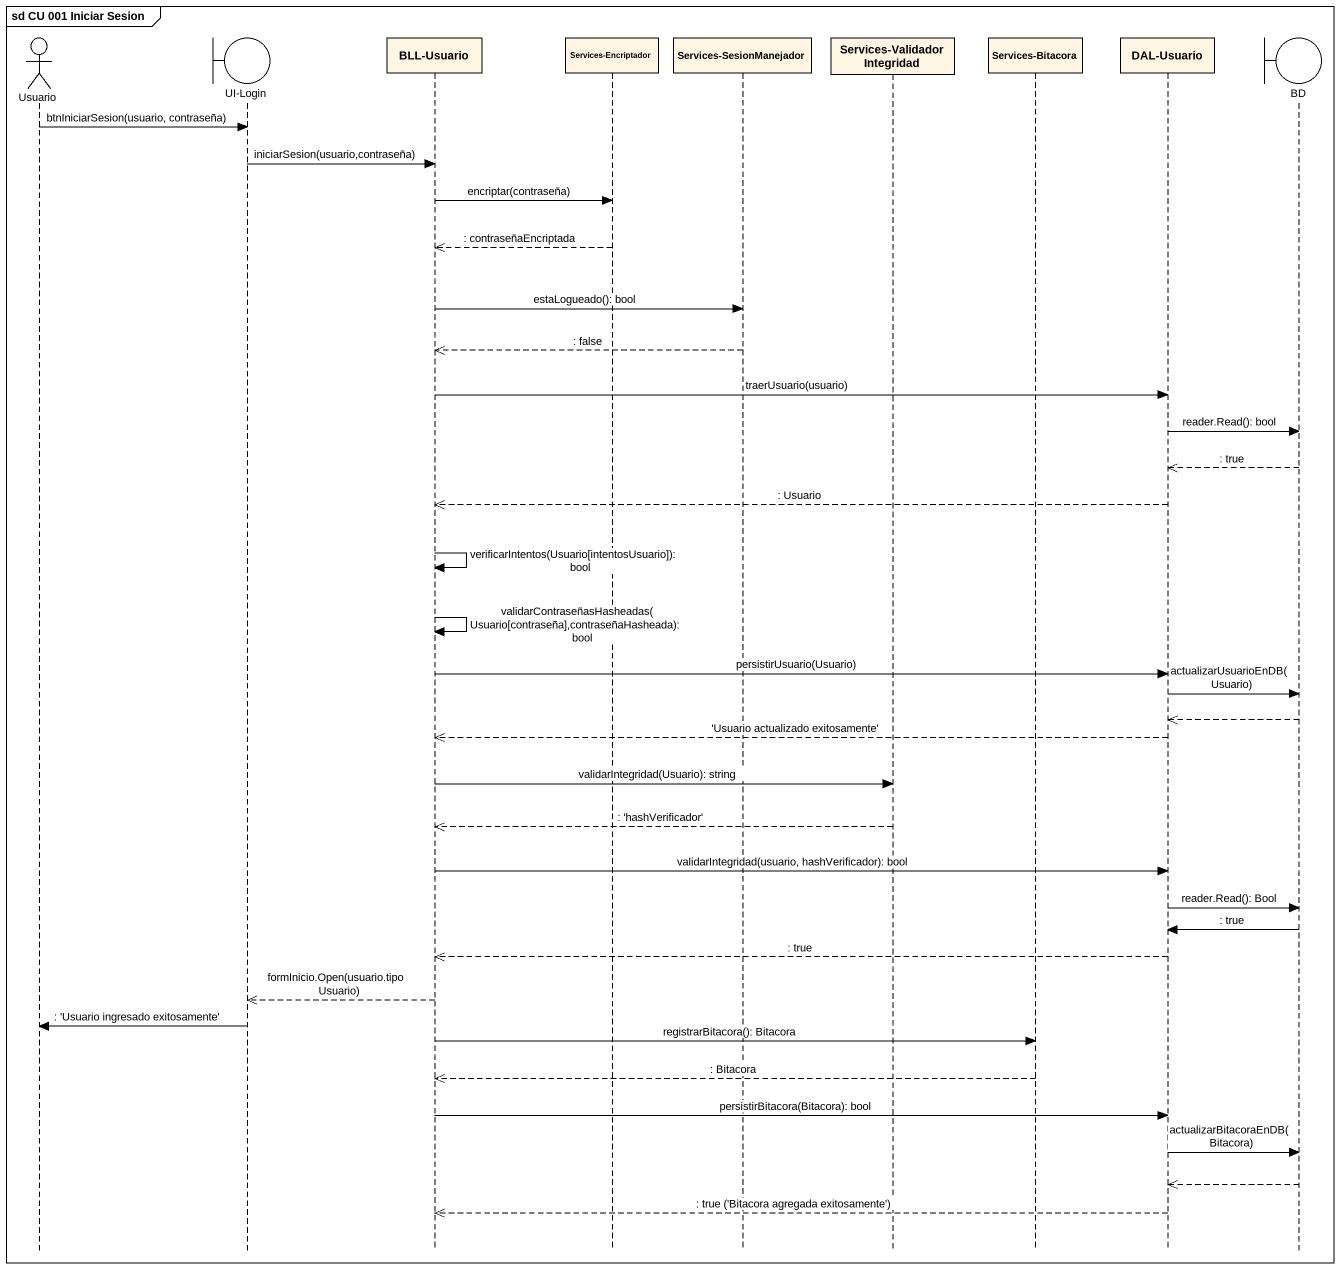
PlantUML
@startuml
mainframe sd CU 001 Iniciar Sesion
hide footbox
actor Usuario
boundary "UI-Login" as UI_Login
participant "BLL-Usuario" as BLL_Usuario
participant "Services-Encriptador" as Services_Encriptador
participant "Services-SesionManejador" as Services_SesionManejador
participant "Services-ValidadorIntegridad" as Services_ValidadorIntegridad
participant "Services-Bitacora" as Services_Bitacora
participant "DAL-Usuario" as DAL_Usuario
boundary BD

Usuario -> UI_Login : btnIniciarSesion(usuario, contraseña)
UI_Login -> BLL_Usuario : iniciarSesion(usuario,contraseña)
BLL_Usuario -> Services_Encriptador : encriptar(contraseña)
Services_Encriptador -->> BLL_Usuario : : contraseñaEncriptada
BLL_Usuario -> Services_SesionManejador : estaLogueado(): bool
Services_SesionManejador -->> BLL_Usuario : : false
BLL_Usuario -> DAL_Usuario : traerUsuario(usuario)
DAL_Usuario -> BD : reader.Read(): bool
BD -->> DAL_Usuario : : true
DAL_Usuario -->> BLL_Usuario : : Usuario
BLL_Usuario -> BLL_Usuario : verificarIntentos(Usuario[intentosUsuario]): bool
BLL_Usuario -> BLL_Usuario : validarContraseñasHasheadas(Usuario[contraseña],contraseñaHasheada): bool
BLL_Usuario -> DAL_Usuario : persistirUsuario(Usuario)
DAL_Usuario -> BD : actualizarUsuarioEnDB(Usuario)
BD -->> DAL_Usuario
DAL_Usuario -->> BLL_Usuario : 'Usuario actualizado exitosamente'
BLL_Usuario -> Services_ValidadorIntegridad : validarIntegridad(Usuario): string
Services_ValidadorIntegridad -->> BLL_Usuario : : 'hashVerificador'
BLL_Usuario -> DAL_Usuario : validarIntegridad(usuario, hashVerificador): bool
DAL_Usuario -> BD : reader.Read(): Bool
BD -> DAL_Usuario : : true
DAL_Usuario -->> BLL_Usuario : : true
BLL_Usuario -->> UI_Login : formInicio.Open(usuario.tipoUsuario)
UI_Login -> Usuario : : 'Usuario ingresado exitosamente'
BLL_Usuario -> Services_Bitacora : registrarBitacora(): Bitacora
Services_Bitacora -->> BLL_Usuario : : Bitacora
BLL_Usuario -> DAL_Usuario : persistirBitacora(Bitacora): bool
DAL_Usuario -> BD : actualizarBitacoraEnDB(Bitacora)
BD -->> DAL_Usuario
DAL_Usuario -->> BLL_Usuario : : true ('Bitacora agregada exitosamente')
@enduml
